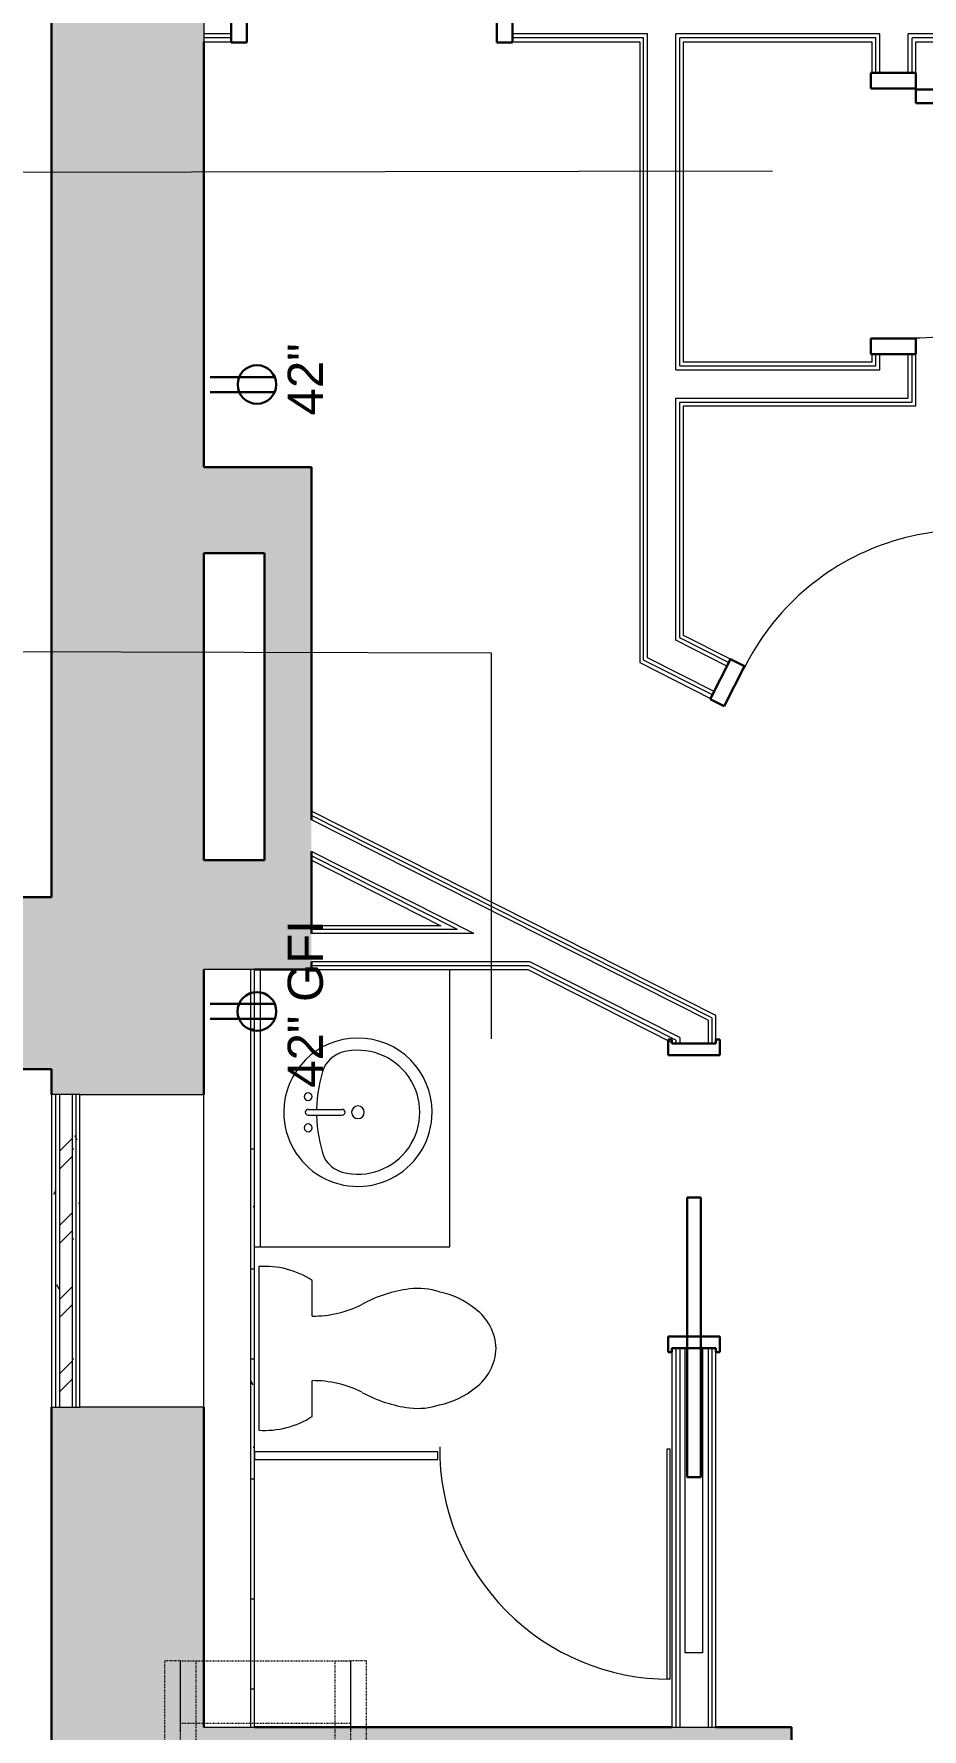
# Model space of a CAD drawing. Header units: inches. Extents: x -4688 to 1542, y -3558 to 978.
# Drawn here: x 1209 to 1322.7, y 482.5 to 699.5 of the extents above; entities that cross this region are included whole.
import ezdxf

# ---------------------------------------------------------------- set-up
doc = ezdxf.new("R2010")
doc.units = ezdxf.units.IN
doc.header["$MEASUREMENT"] = 0
doc.linetypes.add('Overhead 1_16_', pattern=[0.101562, 0.0625, -0.039062])
for name, color, linetype, lineweight in [('A-ANNO-NOTE', 131, 'Continuous', 40), ('A-AREA-IDEN', 2, 'Continuous', 9), ('A-DOOR', 31, 'Continuous', 18), ('A-DOOR-FRAM', 31, 'Continuous', 30), ('A-FLOR-HRAL', 11, 'Continuous', 18), ('A-GLAZ-CURT', 52, 'Continuous', 9), ('A-WALL', 113, 'Continuous', 18), ('A-WALL-PATT', 111, 'Continuous', 18), ('I-WALL', 2, 'Continuous', 18), ('P-SANR-FIXT', 6, 'Continuous', 9), ('Q-CASE', 31, 'Continuous', 9), ('S-STRS-MBND', 31, 'Continuous', 18)]:
    doc.layers.add(name, color=color, linetype=linetype, lineweight=lineweight)
doc.styles.add('Swis721 Lt BT', font='swissl.ttf', dxfattribs={"height": 4.5})
pattern_1 = [(0, (0, 0), (15.36, 3.84), [0.634, -10.886, 0.634, -10.886, -61.44]), (0, (0, 0), (15.36, 3.84), [-23.04, 0.634, -22.406, 0.634, -10.886, -26.88]), (0, (0, 0), (15.36, 3.84), [-57.6, 0.634, -7.046, 0.634, -18.566]), (120, (5.76, 1.92), (-11.005538, 11.38215), [0.634, -10.886, 0.634, -10.886, -61.44]), (120, (5.76, 1.92), (-11.005538, 11.38215), [-23.04, 0.634, -22.406, 0.634, -10.886, -26.88]), (120, (5.76, 1.92), (-11.005538, 11.38215), [-57.6, 0.634, -7.046, 0.634, -18.566]), (240, (7.68, 9.6), (-4.354462, -15.22215), [0.634, -10.886, 0.634, -10.886, -61.44]), (240, (7.68, 9.6), (-4.354462, -15.22215), [-23.04, 0.634, -22.406, 0.634, -10.886, -26.88]), (240, (7.68, 9.6), (-4.354462, -15.22215), [-57.6, 0.634, -7.046, 0.634, -18.566])]

# ---------------------------------------------------------------- blocks, each defined once
blk = doc.blocks.new('Single Flush - D2 2_8_ X 8_-7767546-1st Floor Power _ Signal')
at = {"layer": 'A-DOOR', "lineweight": 30}
for p, q in [((14.15625, -2.8125), (15.90625, -2.8125)), ((14.15625, -34.625), (14.15625, -2.8125)), ((15.90625, -2.8125), (15.90625, -34.625)), ((15.90625, -34.625), (14.15625, -34.625))]:
    blk.add_line(p, q, dxfattribs=at)
at = {"layer": 'A-DOOR', "lineweight": 9}
blk.add_arc((15.90625, -2.8125), 31.8125, 179.5, 270, dxfattribs=at)
at = {"layer": 'A-DOOR-FRAM'}
for p, q in [((-18, 2.9375), (-18, -2.8125)), ((-18, 2.9375), (-16, 2.9375)), ((-16, 2.9375), (-16, -2.8125)), ((16.000004, 2.9375), (16.000004, -2.8125)), ((16.000004, 2.9375), (18.000004, 2.9375)), ((18.000004, 2.9375), (18.000004, -2.8125)), ((-18, -2.8125), (-16, -2.8125)), ((16.000004, -2.8125), (18.000004, -2.8125))]:
    blk.add_line(p, q, dxfattribs=at)
blk = doc.blocks.new('Vanity Counter Top w Round Sink Hole - 24_ Depth-7836340-1st Floor Power _ Signal')
at = {"layer": 'Q-CASE'}
for p, q in [((-52.26, 0), (-52.26, -25)), ((-52.26, -0.75), (-16.76, -0.75)), ((-52.26, -25), (-16.76, -25))]:
    blk.add_line(p, q, dxfattribs=at)
blk = doc.blocks.new('ADA SINK - 19_ x 19_-7618990-1st Floor Power _ Signal')
at = {"layer": 'P-SANR-FIXT'}
for p, q in [((3.43, 9.73), (3.43, 5.36)), ((4.18, 9.73), (4.18, 5.36))]:
    blk.add_line(p, q, dxfattribs=at)
for centre, radius, start, end in [((3.81, 3.35), 9.5, 90, 270), ((3.81, 3.35), 9.5, 270, 90), ((1.81, 9.73), 0.5, 360, 180), ((1.81, 9.73), 0.5, 180, 360), ((3.81, 9.73), 0.375, 360, 180), ((5.81, 9.73), 0.5, 0, 180), ((5.81, 9.73), 0.5, 180, 360), ((0.05, 4.11), 4.12, 120.7927, 162.1904), ((3.81, -9.17), 17.81, 91.2067, 109.2086), ((3.81, -9.17), 17.81, 70.7914, 88.7933), ((7.56, 4.11), 4.12, 17.8096, 59.2073), ((3.81, 3.35), 7.93, 165.3071, 14.6929), ((3.81, 5.36), 0.375, 180, 360), ((3.81, 3.35), 0.812, 360, 180), ((3.81, 3.35), 0.813, 180, 360)]:
    blk.add_arc(centre, radius, start, end, dxfattribs=at)
blk = doc.blocks.new('P-Toilet-Floor-3D - Floor Mount-7330913-1st Floor Power _ Signal')
at = {"layer": 'P-SANR-FIXT'}
for p, q in [((10.46, -1.47), (-10.46, -1.47)), ((-8.7, -8.31), (-4.13, -8.31)), ((4.13, -8.31), (8.7, -8.31))]:
    blk.add_line(p, q, dxfattribs=at)
for centre, radius, start, end in [((0.69, -2.25), 11.19, 176.0012, 212.8527), ((-0.69, -2.25), 11.19, 327.1473, 3.9988), ((-17.85, -8.46), 13.72, 332.9997, 0.6089), ((17.85, -8.46), 13.72, 179.3911, 207.0003), ((9.41, -22.94), 17.16, 151.2397, 172.7867), ((-9.41, -22.94), 17.16, 7.2133, 28.7603), ((0.88, -21.86), 8.56, 172.7867, 198.8936), ((-0.88, -21.86), 8.56, 341.1064, 7.2133), ((2.68, -22.72), 10.08, 190.9157, 219.9319), ((-2.68, -22.72), 10.08, 320.0681, 349.0843), ((0.18, -25.42), 6.45, 215.8378, 268.4031), ((-0.18, -25.42), 6.45, 271.5969, 324.1622)]:
    blk.add_arc(centre, radius, start, end, dxfattribs=at)
blk = doc.blocks.new('Single Flush Pocket - D5 3_ X 8_-8447321-1st Floor Power _ Signal')
at = {"layer": 'A-DOOR', "lineweight": 30}
for p, q in [((0.1875, 0.875), (36, 0.875)), ((0.1875, -0.875), (0.1875, 0.875)), ((36, 0.875), (36, -0.875)), ((36, -0.875), (0.1875, -0.875))]:
    blk.add_line(p, q, dxfattribs=at)
at = {"layer": 'A-DOOR', "lineweight": 9}
blk.add_arc((36, -0.875), 35.8125, 179.5, 180, dxfattribs=at)
at = {"layer": 'A-DOOR-FRAM'}
for p, q in [((-20, 3.3125), (-20, 2.8125)), ((-20, 3.3125), (-18, 3.3125)), ((-20, 2.8125), (-19.5, 2.8125)), ((-19.5, 2.8125), (-19.5, -2.8125)), ((-18, 3.3125), (-18, -3.3125)), ((18.000004, 3.3125), (18.000004, -3.3125)), ((18.000004, 3.3125), (20.000004, 3.3125)), ((19.500004, 2.8125), (19.500004, -2.8125)), ((19.500004, 2.8125), (20.000004, 2.8125)), ((20.000004, 3.3125), (20.000004, 2.8125)), ((-20, -3.3125), (-20, -2.8125)), ((-20, -2.8125), (-19.5, -2.8125)), ((-20, -3.3125), (-18, -3.3125)), ((18.000004, -3.3125), (20.000004, -3.3125)), ((19.500004, -2.8125), (20.000004, -2.8125)), ((20.000004, -3.3125), (20.000004, -2.8125))]:
    blk.add_line(p, q, dxfattribs=at)
blk = doc.blocks.new('Single Flush - D2 2_8_ X 8_-7836343-1st Floor Power _ Signal')
at = {"layer": 'A-DOOR', "lineweight": 30}
for p, q in [((14.15625, 34.625), (14.15625, 2.8125)), ((15.90625, 34.625), (14.15625, 34.625)), ((15.90625, 2.8125), (15.90625, 34.625)), ((14.15625, 2.8125), (15.90625, 2.8125))]:
    blk.add_line(p, q, dxfattribs=at)
at = {"layer": 'A-DOOR', "lineweight": 9}
blk.add_arc((15.90625, 2.8125), 31.8125, 90, 180.5, dxfattribs=at)
at = {"layer": 'A-DOOR-FRAM'}
for p, q in [((-18, -2.9375), (-18, 2.8125)), ((-18, 2.8125), (-16, 2.8125)), ((-16, -2.9375), (-16, 2.8125)), ((16.000004, -2.9375), (16.000004, 2.8125)), ((16.000004, 2.8125), (18.000004, 2.8125)), ((18.000004, -2.9375), (18.000004, 2.8125)), ((-18, -2.9375), (-16, -2.9375)), ((16.000004, -2.9375), (18.000004, -2.9375))]:
    blk.add_line(p, q, dxfattribs=at)
blk = doc.blocks.new('Top Rail Type - Top Rail_Internal_-V130-1st Floor Power _ Signal')
at = {"layer": 'A-FLOR-HRAL', "linetype": 'Overhead 1_16_', "lineweight": 9}
for p, q in [((1247.56, 491.26), (1249.56, 491.26)), ((1247.56, 482.26), (1247.56, 491.26)), ((1249.56, 482.26), (1249.56, 491.26)), ((1247.56, 459.42), (1247.56, 482.26)), ((1249.56, 460.35), (1249.56, 482.26))]:
    blk.add_line(p, q, dxfattribs=at)
at = {"layer": 'A-FLOR-HRAL', "lineweight": 9}
for p, q in [((1249.56, 460.35), (1247.56, 459.42)), ((1249.56, 449.26), (1249.56, 460.35)), ((1247.56, 449.26), (1247.56, 459.42)), ((1247.56, 444.26), (1247.56, 449.26)), ((1249.56, 446.26), (1249.56, 449.26)), ((1252.56, 446.26), (1249.56, 446.26)), ((1258.56, 446.26), (1252.56, 446.26)), ((1303.56, 446.26), (1258.56, 446.26)), ((1303.56, 444.26), (1303.56, 446.26)), ((1252.56, 444.26), (1247.56, 444.26)), ((1258.56, 444.26), (1252.56, 444.26)), ((1303.56, 444.26), (1258.56, 444.26))]:
    blk.add_line(p, q, dxfattribs=at)
blk = doc.blocks.new('Top Rail Type - Top Rail_Internal_-V131-1st Floor Power _ Signal')
at = {"layer": 'A-FLOR-HRAL', "linetype": 'Overhead 1_16_', "lineweight": 9}
for p, q in [((1227.74, 491.26), (1229.74, 491.26)), ((1227.74, 482.26), (1227.74, 491.26)), ((1229.74, 482.26), (1229.74, 491.26)), ((1227.74, 450.17), (1227.74, 482.26)), ((1229.74, 451.11), (1229.74, 482.26))]:
    blk.add_line(p, q, dxfattribs=at)
at = {"layer": 'A-FLOR-HRAL', "lineweight": 9}
for p, q in [((1229.74, 451.11), (1227.74, 450.17)), ((1227.74, 437.26), (1227.74, 450.17)), ((1229.74, 437.26), (1229.74, 451.11)), ((1227.74, 424.6), (1227.74, 437.26)), ((1229.74, 426.6), (1229.74, 437.26)), ((1249.56, 426.6), (1229.74, 426.6)), ((1249.56, 424.6), (1249.56, 426.6)), ((1249.56, 424.47), (1249.56, 426.47)), ((1258.56, 426.47), (1249.56, 426.47)), ((1303.56, 426.47), (1258.56, 426.47)), ((1303.56, 425.08), (1303.56, 426.47)), ((1249.56, 424.6), (1227.74, 424.6)), ((1258.56, 424.47), (1249.56, 424.47)), ((1273.29, 424.47), (1258.56, 424.47))]:
    blk.add_line(p, q, dxfattribs=at)
blk = doc.blocks.new('System Panel - Glazed-8446991-1st Floor Power _ Signal')
at = {"layer": 'A-GLAZ-CURT', "lineweight": 18}
for p, q in [((11.73, -0.75), (-11.73, -0.75)), ((-11.73, -0.75), (-11.73, -1.75)), ((-11.73, -1.75), (11.73, -1.75)), ((11.73, -1.75), (11.73, -0.75))]:
    blk.add_line(p, q, dxfattribs=at)
blk = doc.blocks.new('CW-Single Glass Door - Type 1-8444407-1st Floor Power _ Signal')
at = {"layer": 'A-DOOR'}
for p, q in [((-14.75, 29.875), (-14.375, 29.875)), ((-14.75, 0.375), (-14.75, 29.875)), ((-14.375, 29.875), (-14.375, 0.375)), ((-14.375, 0.375), (-14.75, 0.375))]:
    blk.add_line(p, q, dxfattribs=at)
at = {"layer": 'A-DOOR', "lineweight": 9}
blk.add_arc((-14.75, 0.375), 29.5, 359.5, 90, dxfattribs=at)

msp = doc.modelspace()

# ---------------------------------------------------------------- hatches: boundary and pattern name
at = {"layer": 'A-WALL-PATT', "lineweight": 9}
h = msp.add_hatch(color=7, dxfattribs=at)
h.paths.add_polyline_path([(1229.25, 300.1), (1229.25, 325.41), (1230.74, 325.41), (1230.72, 424.6), (1227.74, 424.6), (1227.74, 450.17), (1229.74, 451.11), (1229.74, 426.6), (1230.74, 426.6), (1230.74, 523.73), (1211.24, 523.73), (1211.24, 389.74), (1211.6, 389.91), (1211.6, 386.6), (1211.24, 386.6), (1211.24, 300.1)], flags=0)
h.paths.add_polyline_path([(1230.74, 563.73), (1230.74, 704.14), (1211.24, 704.14), (1211.24, 563.73)], flags=0)
h.paths.add_polyline_path([(1230.74, 728.14), (1230.74, 800.94), (1211.24, 800.94), (1211.24, 728.14)], flags=0)
h.paths.add_polyline_path([(1230.74, 836.94), (1230.74, 851.94), (1211.24, 851.94), (1211.24, 836.94)], flags=0)
for points in [[(1238.52, 633.04), (1244.52, 633.04), (1244.52, 644.04), (1230.74, 644.04), (1230.74, 633.04)], [(1244.52, 593.73), (1244.52, 633.04), (1238.52, 633.04), (1238.52, 593.73)], [(1237.44, 579.73), (1244.52, 579.73), (1244.52, 593.73), (1230.74, 593.73), (1230.74, 579.73), (1237.24, 579.73)], [(1305.99, 476.77), (1305.99, 482.77), (1230.74, 482.77), (1230.74, 476.77), (1264.21, 476.77)]]:
    msp.add_hatch(color=7, dxfattribs=at).paths.add_polyline_path(points, flags=0)
h = msp.add_hatch(color=7, dxfattribs=at)
h.paths.add_polyline_path([(1210.67, 567.01), (1211.24, 567.01), (1211.24, 589.01), (1167.7, 589.01), (1167.7, 567.01)], flags=0)
h.paths.add_polyline_path([(1130.2, 567.01), (1130.2, 589.01), (1068.64, 589.01), (1068.64, 567.01), (1103.59, 567.01)], flags=0)
h.paths.add_polyline_path([(1023.28, 567.01), (1031.14, 567.01), (1031.14, 589.01), (977.59, 589.01), (977.59, 567.01), (996.51, 567.01)], flags=0)
h.paths.add_polyline_path([(929.59, 567.01), (940.09, 567.01), (940.09, 589.01), (874.54, 589.01), (874.54, 567.01), (916.2, 567.01)], flags=0)
h.paths.add_polyline_path([(837.04, 567.01), (837.04, 589.01), (783.49, 589.01), (783.49, 567.01), (835.89, 567.01)], flags=0)
h.paths.add_polyline_path([(728.81, 567.01), (745.99, 567.01), (745.99, 589.01), (682.43, 589.01), (682.43, 567.01), (720.31, 567.01)], flags=0)
h.paths.add_polyline_path([(641.03, 567.01), (644.93, 567.01), (644.93, 589.01), (576.53, 589.01), (576.53, 567.01), (636.4, 567.01)], flags=0)
h.paths.add_polyline_path([(539.03, 567.01), (539.03, 589.01), (480.78, 589.01), (480.78, 567.01), (487.28, 567.01)], flags=0)
h = msp.add_hatch(dxfattribs=at)
h.set_pattern_fill('FP_1', color=256, style=0, pattern_type=2)
h.set_pattern_definition(pattern_1)
h.paths.add_polyline_path([(1236.74, 482.77), (1237.24, 482.77), (1237.24, 579.73), (1236.74, 579.73), (1236.74, 499.63)], flags=0)
h = msp.add_hatch(dxfattribs=at)
h.set_pattern_fill('FP_1', color=256, style=0, pattern_type=2)
h.set_pattern_definition(pattern_1)
h.paths.add_polyline_path([(1211.74, 523.73), (1211.74, 563.73), (1211.24, 563.73), (1211.24, 523.73)], flags=0)
h = msp.add_hatch(dxfattribs=at)
h.set_pattern_fill('FP_1', color=256, style=0, pattern_type=2)
h.set_pattern_definition(pattern_1)
h.paths.add_polyline_path([(1212.24, 523.73), (1212.24, 563.73), (1211.74, 563.73), (1211.74, 523.73)], flags=0)
h = msp.add_hatch(dxfattribs=at)
h.set_pattern_fill('FP_3', color=256, style=0, pattern_type=2)
h.set_pattern_definition([(45, (0, 0), (-4.751758, 4.751758), []), (45, (0, 7.2), (-4.751758, 4.751758), [])])
h.paths.add_polyline_path([(1213.86, 523.73), (1213.86, 563.73), (1212.24, 563.73), (1212.24, 523.73)], flags=0)
h = msp.add_hatch(dxfattribs=at)
h.set_pattern_fill('FP_1', color=256, style=0, pattern_type=2)
h.set_pattern_definition(pattern_1)
h.paths.add_polyline_path([(1214.36, 523.73), (1214.36, 563.73), (1213.86, 563.73), (1213.86, 523.73)], flags=0)
h = msp.add_hatch(dxfattribs=at)
h.set_pattern_fill('FP_1', color=256, style=0, pattern_type=2)
h.set_pattern_definition(pattern_1)
h.paths.add_polyline_path([(1214.86, 523.73), (1214.86, 563.73), (1214.36, 563.73), (1214.36, 523.73)], flags=0)

# ---------------------------------------------------------------- linework, layer by layer
at = {"layer": 'A-ANNO-NOTE', "lineweight": 30}
for p, q in [((1231.56, 655.59), (1239.83, 655.59)), ((1231.56, 653.67), (1239.83, 653.67)), ((1231.56, 575.34), (1239.83, 575.34)), ((1231.56, 573.42), (1239.83, 573.42))]:
    msp.add_line(p, q, dxfattribs=at)
for centre, radius in [((1237.54, 654.63), 2.47), ((1237.54, 574.38), 2.48)]:
    msp.add_circle(centre, radius, dxfattribs=at)
at = {"layer": 'A-AREA-IDEN'}
for p, q in [((1303.59, 681.95), (1189.45, 681.76)), ((1267.59, 620.24), (1195.2, 620.42)), ((1267.59, 570.86), (1267.59, 620.24))]:
    msp.add_line(p, q, dxfattribs=at)
at = {"layer": 'A-WALL', "color": 8, "lineweight": 30}
for p, q in [((1211.24, 704.14), (1211.24, 589.01)), ((1230.74, 644.04), (1230.74, 698.51)), ((1244.52, 644.04), (1230.74, 644.04)), ((1244.52, 598.91), (1244.52, 644.04)), ((1230.74, 593.73), (1230.74, 633.04)), ((1230.74, 633.04), (1238.52, 633.04)), ((1238.52, 633.04), (1238.52, 593.73)), ((1244.52, 584.35), (1244.52, 594.85)), ((1238.52, 593.73), (1230.74, 593.73)), ((1211.24, 589.01), (1167.7, 589.01)), ((1230.74, 563.73), (1230.74, 579.73)), ((1237.24, 579.73), (1244.52, 579.73)), ((1244.52, 579.73), (1244.52, 580.73)), ((1167.7, 567.01), (1211.24, 567.01)), ((1211.24, 567.01), (1211.24, 563.73)), ((1211.24, 523.73), (1211.24, 389.74)), ((1230.74, 482.77), (1230.74, 523.73)), ((1290.69, 482.77), (1237.24, 482.77)), ((1305.99, 482.77), (1296.31, 482.77)), ((1305.99, 476.77), (1305.99, 482.77))]:
    msp.add_line(p, q, dxfattribs=at)
at = {"layer": 'A-WALL'}
for p, q in [((1230.74, 704.14), (1230.74, 698.51)), ((1234.25, 699.51), (1230.74, 699.51)), ((1234.25, 699.01), (1230.74, 699.01)), ((1287.56, 699.51), (1270.25, 699.51)), ((1287.06, 699.01), (1270.25, 699.01)), ((1287.06, 619.35), (1287.06, 699.01)), ((1287.56, 619.66), (1287.56, 699.51)), ((1317.31, 699.51), (1291.19, 699.51)), ((1291.19, 656.51), (1291.19, 699.51)), ((1316.81, 699.01), (1291.69, 699.01)), ((1291.69, 657.01), (1291.69, 699.01)), ((1316.81, 694.51), (1316.81, 699.01)), ((1317.31, 694.51), (1317.31, 699.51)), ((1461.87, 699.51), (1320.94, 699.51)), ((1320.94, 694.51), (1320.94, 699.51)), ((1461.87, 699.01), (1321.44, 699.01)), ((1321.44, 694.51), (1321.44, 699.01)), ((1316.81, 657.01), (1316.81, 658.51)), ((1317.31, 656.51), (1317.31, 658.51)), ((1320.94, 652.89), (1320.94, 658.51)), ((1321.44, 652.39), (1321.44, 658.51)), ((1291.19, 656.51), (1317.31, 656.51)), ((1291.69, 657.01), (1316.81, 657.01)), ((1291.19, 621.89), (1291.19, 652.89)), ((1291.19, 652.89), (1320.94, 652.89)), ((1291.69, 622.2), (1291.69, 652.39)), ((1291.69, 652.39), (1321.44, 652.39)), ((1297.73, 618.59), (1291.19, 621.89)), ((1297.95, 619.03), (1291.69, 622.2)), ((1295.87, 614.9), (1287.06, 619.35)), ((1296.09, 615.35), (1287.56, 619.66)), ((1295.81, 573.57), (1244.52, 599.47)), ((1295.31, 573.26), (1244.52, 598.91)), ((1265.31, 584.35), (1244.52, 594.85)), ((1263.21, 584.85), (1244.52, 594.29)), ((1263.21, 584.85), (1244.52, 584.85)), ((1265.31, 584.35), (1244.52, 584.35)), ((1237.24, 579.73), (1230.74, 579.73)), ((1236.74, 482.77), (1236.74, 579.73)), ((1272.48, 580.73), (1244.52, 580.73)), ((1272.37, 580.23), (1244.52, 580.23)), ((1291.19, 570.72), (1272.37, 580.23)), ((1291.69, 571.03), (1272.48, 580.73)), ((1295.31, 573.26), (1295.31, 570.27)), ((1295.81, 573.57), (1295.81, 570.27)), ((1291.19, 570.72), (1291.19, 570.27)), ((1291.69, 571.03), (1291.69, 570.27)), ((1211.24, 563.73), (1211.24, 523.73)), ((1214.86, 563.73), (1211.24, 563.73)), ((1211.74, 563.73), (1211.74, 523.73)), ((1212.24, 563.73), (1212.24, 523.73)), ((1213.86, 563.73), (1213.86, 523.73)), ((1214.36, 563.73), (1214.36, 523.73)), ((1214.86, 523.73), (1214.86, 563.73)), ((1230.74, 523.73), (1230.74, 563.73)), ((1291.19, 531.27), (1291.19, 482.77)), ((1291.69, 531.27), (1291.69, 482.77)), ((1295.31, 531.27), (1295.31, 482.77)), ((1295.81, 531.27), (1295.81, 482.77)), ((1211.24, 523.73), (1214.86, 523.73)), ((1230.74, 482.77), (1237.24, 482.77)), ((1290.69, 482.77), (1296.31, 482.77))]:
    msp.add_line(p, q, dxfattribs=at)
at = {"layer": 'A-WALL', "lineweight": 9}
for p, q in [((1214.86, 563.73), (1230.74, 563.73)), ((1230.74, 523.73), (1214.86, 523.73))]:
    msp.add_line(p, q, dxfattribs=at)
at = {"layer": 'I-WALL'}
for p, q in [((1234.25, 698.51), (1234.25, 704.14)), ((1270.25, 704.14), (1270.25, 698.51)), ((1230.74, 698.51), (1234.25, 698.51)), ((1270.25, 698.51), (1286.56, 698.51)), ((1286.56, 698.51), (1286.56, 619.04)), ((1292.19, 698.51), (1316.31, 698.51)), ((1292.19, 657.51), (1292.19, 698.51)), ((1316.31, 698.51), (1316.31, 694.51)), ((1321.94, 698.51), (1461.87, 698.51)), ((1321.94, 694.51), (1321.94, 698.51)), ((1316.31, 694.51), (1321.94, 694.51)), ((1316.31, 657.51), (1292.19, 657.51)), ((1316.31, 658.51), (1316.31, 657.51)), ((1321.94, 658.51), (1316.31, 658.51)), ((1321.94, 651.89), (1321.94, 658.51)), ((1292.19, 622.5), (1292.19, 651.89)), ((1292.19, 651.89), (1321.94, 651.89)), ((1298.18, 619.48), (1292.19, 622.5)), ((1286.56, 619.04), (1295.64, 614.46)), ((1295.64, 614.46), (1298.18, 619.48)), ((1296.31, 573.88), (1244.52, 600.03)), ((1244.52, 593.73), (1261.11, 585.35)), ((1261.11, 585.35), (1244.52, 585.35)), ((1237.24, 482.77), (1237.24, 579.73)), ((1244.52, 579.73), (1272.25, 579.73)), ((1272.25, 579.73), (1290.69, 570.42)), ((1296.31, 570.27), (1296.31, 573.88)), ((1290.69, 570.42), (1290.69, 570.27)), ((1290.69, 570.27), (1292.37, 570.27)), ((1292.37, 570.27), (1292.37, 570.31)), ((1292.37, 570.31), (1294.62, 570.31)), ((1294.62, 570.31), (1294.62, 570.27)), ((1294.62, 570.27), (1296.31, 570.27)), ((1292.37, 531.27), (1290.69, 531.27)), ((1290.69, 531.27), (1290.69, 482.77)), ((1292.37, 492.27), (1292.37, 531.27)), ((1296.31, 531.27), (1294.62, 531.27)), ((1294.62, 531.27), (1294.62, 492.27)), ((1296.31, 482.77), (1296.31, 531.27)), ((1294.62, 492.27), (1292.37, 492.27))]:
    msp.add_line(p, q, dxfattribs=at)
at = {"layer": 'S-STRS-MBND', "linetype": 'Overhead 1_16_', "lineweight": 9}
for p, q in [((1227.74, 491.26), (1225.74, 491.26)), ((1225.74, 460.18), (1225.74, 491.26)), ((1227.74, 460.18), (1227.74, 491.26)), ((1227.74, 491.26), (1249.56, 491.26)), ((1251.56, 491.26), (1249.56, 491.26)), ((1249.56, 460.35), (1249.56, 491.26)), ((1251.56, 461.28), (1251.56, 491.26)), ((1227.74, 483.26), (1249.56, 483.26))]:
    msp.add_line(p, q, dxfattribs=at)

# ---------------------------------------------------------------- block references
at = {"layer": 'A-DOOR'}
for name, p, rotation in [('Single Flush - D2 2_8_ X 8_-7767546-1st Floor Power _ Signal', (1252.25, 701.33), 180), ('Single Flush - D2 2_8_ X 8_-7767546-1st Floor Power _ Signal', (1319.12, 676.51), 90), ('Single Flush - D2 2_8_ X 8_-7836343-1st Floor Power _ Signal', (1312.98, 608.86), 333.2113501416579), ('Single Flush Pocket - D5 3_ X 8_-8447321-1st Floor Power _ Signal', (1293.5, 550.77), 269.9999999999999), ('CW-Single Glass Door - Type 1-8444407-1st Floor Power _ Signal', (1275.69, 518.77), 180)]:
    msp.add_blockref(name, p, dxfattribs=dict(at, rotation=rotation))
at = {"layer": 'A-FLOR-HRAL', "lineweight": 9}
for name in ['Top Rail Type - Top Rail_Internal_-V131-1st Floor Power _ Signal', 'Top Rail Type - Top Rail_Internal_-V130-1st Floor Power _ Signal']:
    msp.add_blockref(name, (0, 0), dxfattribs=at)
at = {"layer": 'A-GLAZ-CURT'}
msp.add_blockref('System Panel - Glazed-8446991-1st Floor Power _ Signal', (1248.96, 518.77), dxfattribs=at)
at = {"layer": 'P-SANR-FIXT'}
for name, p, rotation in [('ADA SINK - 19_ x 19_-7618990-1st Floor Power _ Signal', (1253.82, 557.67), 90.00000000000026), ('P-Toilet-Floor-3D - Floor Mount-7330913-1st Floor Power _ Signal', (1236.3, 531.25), 90.00000000000001)]:
    msp.add_blockref(name, p, dxfattribs=dict(at, rotation=rotation))
at = {"layer": 'Q-CASE', "rotation": 89.9999999999999}
msp.add_blockref('Vanity Counter Top w Round Sink Hole - 24_ Depth-7836340-1st Floor Power _ Signal', (1237.24, 596.49), dxfattribs=at)

# ---------------------------------------------------------------- texts
at = {"layer": 'A-ANNO-NOTE', "lineweight": 9, "char_height": 4.5, "attachment_point": 1, "rotation": 90, "style": 'Swis721 Lt BT'}
for s, insert, width in [('42"', (1241.48, 650.68), 10.302), ('42" GFI', (1241.48, 564.62), 24.3915)]:
    msp.add_mtext(s, dxfattribs=dict(at, insert=insert, width=width))

doc.saveas('drawing.dxf')
